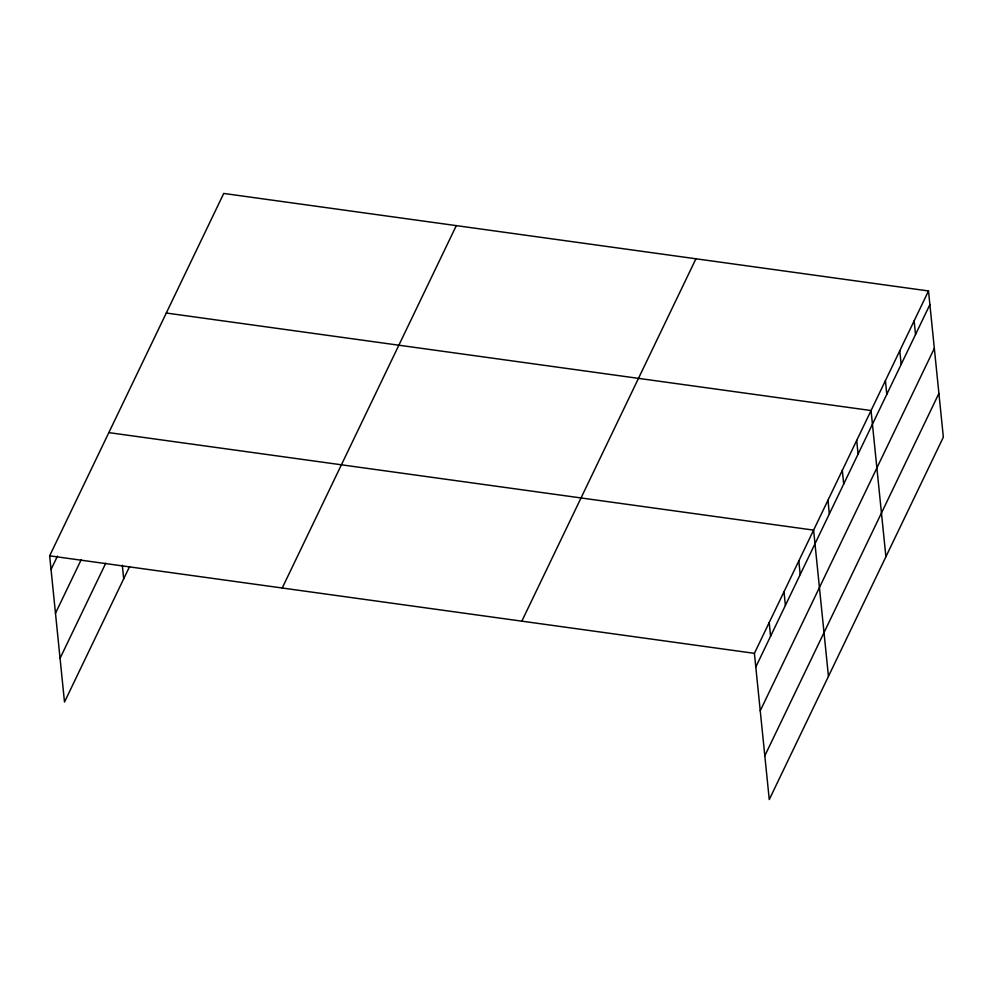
<?xml version="1.0" encoding="UTF-8"?>
<svg xmlns="http://www.w3.org/2000/svg" width="993" height="993" viewBox="0 0 993 993"><rect width="100%" height="100%" fill="white"/><g stroke="black" fill="none" stroke-linecap="round" stroke-linejoin="round"><path stroke-width="1.49" d="M129.562 566.606L64.495 702.039L49.65 555.832L223.735 193.449L928.505 290.961L943.35 437.168L769.265 799.551L754.407 653.344L928.505 290.961M51.04 569.498L57.47 556.105M55.484 613.24L81.215 559.667M60.064 658.297L105.742 563.217M282.223 588.005L456.308 225.622M521.834 621.159L695.932 258.776M755.797 667.011L929.882 304.628M760.241 710.752L934.326 348.369M764.821 755.81L938.906 393.427M166.29 313.031L871.047 410.543L885.905 556.75M108.845 432.625L813.602 530.125L828.447 676.345M49.65 555.832L754.407 653.344M914.131 320.851L915.521 334.529M899.77 350.752L901.16 364.419M885.408 380.654L886.799 394.32M856.686 440.445L858.076 454.111M842.325 470.334L843.715 484.001M827.963 500.236L829.354 513.902M798.806 560.933L800.197 574.599M784.011 591.741L785.389 605.407M769.203 622.537L770.593 636.203M122.313 565.253L123.691 578.832"/></g></svg>
